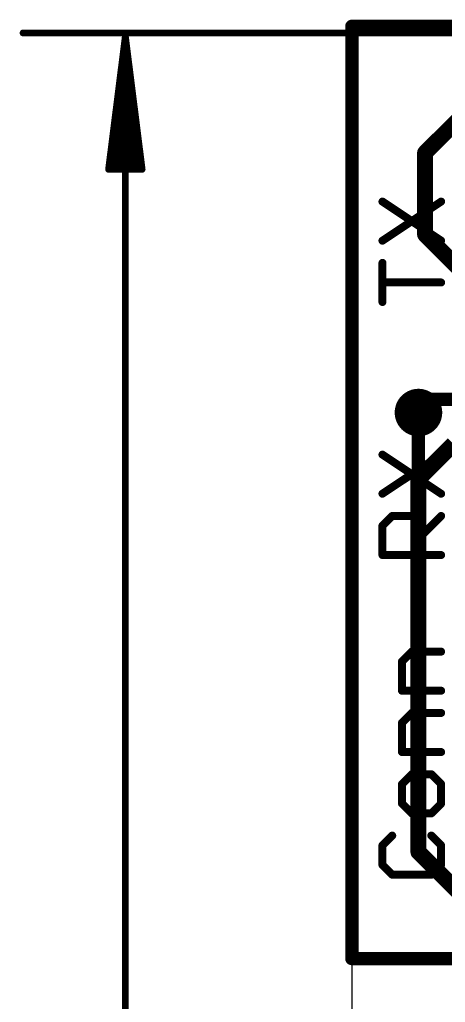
# Model space of a CAD drawing. Extents: x -6.7 to 68.6, y -6.2 to 53.6.
# Drawn here: x -6.33 to 1.78, y 34.85 to 53.59 of the extents above; entities that cross this region are included whole.
import ezdxf

# ---------------------------------------------------------------- set-up
doc = ezdxf.new("R2010")
doc.units = 0
for name, color, linetype in [('1', 12, 'CONTINUOUS'), ('16', 132, 'CONTINUOUS'), ('18', 110, 'CONTINUOUS'), ('20', 53, 'CONTINUOUS'), ('21', 40, 'CONTINUOUS'), ('47', 253, 'CONTINUOUS')]:
    doc.layers.add(name, color=color, linetype=linetype)

# ---------------------------------------------------------------- blocks, each defined once
blk = doc.blocks.new('ROUNDV')
at = {"const_width": 0.5}
blk.add_lwpolyline([(0, -0.25, 1), (0, 0.25, 1), (0, -0.25)], format="xyb", dxfattribs=at)

msp = doc.modelspace()

# ---------------------------------------------------------------- linework, layer by layer
at = {"layer": '1'}
for points, const_width in [([(0, 53.467), (0, 35.687)], 0.254), ([(29.972, 53.467), (0, 53.467)], 0.254), ([(1.397, 51.054), (2.286, 51.943)], 0.3048), ([(1.397, 49.496), (1.397, 51.054)], 0.3048), ([(2.667, 48.226), (1.397, 49.496)], 0.3048), ([(1.27, 46.101), (1.27, 44.831)], 0.254), ([(1.939, 45.5), (1.27, 44.831)], 0.3048), ([(1.27, 44.831), (1.27, 37.719)], 0.3048), ([(1.27, 37.719), (8.147, 30.842)], 0.3048), ([(0, 35.687), (7.874, 35.687)], 0.254)]:
    msp.add_lwpolyline(points, dxfattribs=dict(at, const_width=const_width))
for points, const_width in [([(0.0635, 53.467, 1), (-0.0635, 53.467)], 0.127), ([(0, 53.5305, 1), (0, 53.4035)], 0.127), ([(1.4732, 51.054, 1), (1.3208, 51.054)], 0.1524), ([(1.3431, 51.1079, 1), (1.4509, 51.0001)], 0.1524), ([(1.4509, 49.5499, 1), (1.3431, 49.4421)], 0.1524), ([(1.3208, 49.496, 1), (1.4732, 49.496)], 0.1524), ([(1.3335, 46.101, 1), (1.2065, 46.101)], 0.127), ([(1.3462, 44.831, 1), (1.1938, 44.831)], 0.1524), ([(1.2161, 44.8849, 1), (1.3239, 44.7771)], 0.1524), ([(1.2065, 44.831, 1), (1.3335, 44.831)], 0.127), ([(1.3239, 37.7729, 1), (1.2161, 37.6651)], 0.1524), ([(1.1938, 37.719, 1), (1.3462, 37.719)], 0.1524), ([(0, 35.7505, 1), (0, 35.6235)], 0.127), ([(-0.0635, 35.687, 1), (0.0635, 35.687)], 0.127)]:
    msp.add_lwpolyline(points, format="xyb", dxfattribs=dict(at, const_width=const_width))
at = {"layer": '16', "const_width": 0.254}
for points in [[(1.524, 46.355), (1.27, 46.101)], [(12.573, 46.355), (1.524, 46.355)]]:
    msp.add_lwpolyline(points, dxfattribs=at)
at = {"layer": '16', "const_width": 0.127}
for points in [[(1.524, 46.4185, 1), (1.524, 46.2915)], [(1.5689, 46.3101, 1), (1.4791, 46.3999)], [(1.2251, 46.1459, 1), (1.3149, 46.0561)]]:
    msp.add_lwpolyline(points, format="xyb", dxfattribs=at)
at = {"layer": '20'}
for p, q in [((64.516, 53.34), (0, 53.34)), ((0, 53.34), (0, 0))]:
    msp.add_line(p, q, dxfattribs=at)
at = {"layer": '21', "const_width": 0.1524}
for points in [[(0.5832, 49.3786), (1.7018, 50.1243)], [(0.5832, 50.1243), (1.7018, 49.3786)], [(0.5832, 48.2092), (0.5832, 48.9549)], [(1.7018, 48.5821), (0.5832, 48.5821)], [(0.5832, 44.5526), (1.7018, 45.2983)], [(0.5832, 45.2983), (1.7018, 44.5526)], [(0.5832, 43.9425), (0.7697, 44.1289)], [(0.7697, 44.1289), (1.1425, 44.1289)], [(1.1425, 44.1289), (1.329, 43.9425)], [(1.329, 43.7561), (1.7018, 44.1289)], [(0.5832, 43.3832), (0.5832, 43.9425)], [(1.329, 43.9425), (1.329, 43.3832)], [(1.7018, 43.3832), (0.5832, 43.3832)], [(0.9561, 41.3547), (1.1425, 41.5411)], [(1.1425, 41.5411), (1.7018, 41.5411)], [(0.9561, 40.7954), (0.9561, 41.3547)], [(1.7018, 40.7954), (0.9561, 40.7954)], [(0.9561, 40.1853), (1.1425, 40.3717)], [(1.1425, 40.3717), (1.7018, 40.3717)], [(0.9561, 39.626), (0.9561, 40.1853)], [(1.7018, 39.626), (0.9561, 39.626)], [(1.1425, 39.2023), (0.9561, 39.0159)], [(1.5154, 39.2023), (1.1425, 39.2023)], [(1.7018, 39.0159), (1.5154, 39.2023)], [(0.9561, 39.0159), (0.9561, 38.643)], [(1.7018, 38.643), (1.7018, 39.0159)], [(0.9561, 38.643), (1.1425, 38.4566)], [(1.5154, 38.4566), (1.7018, 38.643)], [(1.1425, 38.4566), (1.5154, 38.4566)], [(0.7697, 38.0329), (0.5832, 37.8465)], [(1.7018, 37.8465), (1.5154, 38.0329)], [(0.5832, 37.8465), (0.5832, 37.4736)], [(1.7018, 37.4736), (1.7018, 37.8465)], [(0.5832, 37.4736), (0.7697, 37.2872)], [(1.5154, 37.2872), (1.7018, 37.4736)], [(0.7697, 37.2872), (1.5154, 37.2872)]]:
    msp.add_lwpolyline(points, dxfattribs=at)
at = {"layer": '21', "const_width": 0.0762}
for points in [[(0.6044, 50.156, 1), (0.5621, 50.0926)], [(1.7229, 50.0926, 1), (1.6807, 50.156)], [(0.5621, 49.4103, 1), (0.6044, 49.3469)], [(1.6807, 49.3469, 1), (1.7229, 49.4103)], [(0.6213, 48.9549, 1), (0.5451, 48.9549)], [(0.5832, 48.6202, 1), (0.5832, 48.544)], [(1.7018, 48.544, 1), (1.7018, 48.6202)], [(0.5451, 48.2092, 1), (0.6213, 48.2092)], [(0.6044, 45.33, 1), (0.5621, 45.2666)], [(1.7229, 45.2666, 1), (1.6807, 45.33)], [(0.5621, 44.5843, 1), (0.6044, 44.5209)], [(1.6807, 44.5209, 1), (1.7229, 44.5843)], [(0.7697, 44.167, 1), (0.7697, 44.0908)], [(0.7966, 44.102, 1), (0.7427, 44.1558)], [(1.1695, 44.1558, 1), (1.1156, 44.102)], [(1.1425, 44.0908, 1), (1.1425, 44.167)], [(1.7287, 44.102, 1), (1.6749, 44.1558)], [(0.6213, 43.9425, 1), (0.5451, 43.9425)], [(0.5563, 43.9694, 1), (0.6102, 43.9155)], [(1.3671, 43.9425, 1), (1.2909, 43.9425)], [(1.302, 43.9155, 1), (1.3559, 43.9694)], [(1.302, 43.783, 1), (1.3559, 43.7291)], [(0.5832, 43.4213, 1), (0.5832, 43.3451)], [(0.5451, 43.3832, 1), (0.6213, 43.3832)], [(1.2909, 43.3832, 1), (1.3671, 43.3832)], [(1.7018, 43.3451, 1), (1.7018, 43.4213)], [(1.1425, 41.5792, 1), (1.1425, 41.503)], [(1.1695, 41.5142, 1), (1.1156, 41.568)], [(1.7018, 41.503, 1), (1.7018, 41.5792)], [(0.9942, 41.3547, 1), (0.918, 41.3547)], [(0.9292, 41.3816, 1), (0.983, 41.3277)], [(0.9561, 40.8335, 1), (0.9561, 40.7573)], [(1.7018, 40.7573, 1), (1.7018, 40.8335)], [(0.918, 40.7954, 1), (0.9942, 40.7954)], [(1.1425, 40.4098, 1), (1.1425, 40.3336)], [(1.1695, 40.3448, 1), (1.1156, 40.3986)], [(1.7018, 40.3336, 1), (1.7018, 40.4098)], [(0.9942, 40.1853, 1), (0.918, 40.1853)], [(0.9292, 40.2122, 1), (0.983, 40.1583)], [(0.9561, 39.6641, 1), (0.9561, 39.5879)], [(0.918, 39.626, 1), (0.9942, 39.626)], [(1.7018, 39.5879, 1), (1.7018, 39.6641)], [(1.1425, 39.2404, 1), (1.1425, 39.1642)], [(1.1695, 39.1754, 1), (1.1156, 39.2292)], [(1.5423, 39.2292, 1), (1.4884, 39.1754)], [(1.5154, 39.1642, 1), (1.5154, 39.2404)], [(0.9942, 39.0159, 1), (0.918, 39.0159)], [(0.9292, 39.0428, 1), (0.983, 38.9889)], [(1.7399, 39.0159, 1), (1.6637, 39.0159)], [(1.6749, 38.9889, 1), (1.7287, 39.0428)], [(0.983, 38.67, 1), (0.9292, 38.6161)], [(0.918, 38.643, 1), (0.9942, 38.643)], [(1.6637, 38.643, 1), (1.7399, 38.643)], [(1.7287, 38.6161, 1), (1.6749, 38.67)], [(1.1425, 38.4947, 1), (1.1425, 38.4185)], [(1.1156, 38.4297, 1), (1.1695, 38.4835)], [(1.4884, 38.4835, 1), (1.5423, 38.4297)], [(1.5154, 38.4185, 1), (1.5154, 38.4947)], [(0.7966, 38.006, 1), (0.7427, 38.0598)], [(1.5423, 38.0598, 1), (1.4884, 38.006)], [(0.6213, 37.8465, 1), (0.5451, 37.8465)], [(0.5563, 37.8734, 1), (0.6102, 37.8195)], [(1.7399, 37.8465, 1), (1.6637, 37.8465)], [(1.6749, 37.8195, 1), (1.7287, 37.8734)], [(0.6102, 37.5006, 1), (0.5563, 37.4467)], [(0.5451, 37.4736, 1), (0.6213, 37.4736)], [(1.6637, 37.4736, 1), (1.7399, 37.4736)], [(1.7287, 37.4467, 1), (1.6749, 37.5006)], [(0.7697, 37.3253, 1), (0.7697, 37.2491)], [(0.7427, 37.2603, 1), (0.7966, 37.3141)], [(1.4884, 37.3141, 1), (1.5423, 37.2603)], [(1.5154, 37.2491, 1), (1.5154, 37.3253)]]:
    msp.add_lwpolyline(points, format="xyb", dxfattribs=at)
at = {"layer": '47', "const_width": 0.13}
for points in [[(22.352, 53.34), (-6.268, 53.34)], [(-4.318, 53.275), (-4.6372, 50.74)], [(-4.318, 53.275), (-4.578, 50.74)], [(-4.318, 53.275), (-4.448, 50.74)], [(-4.318, 0.065), (-4.318, 53.275)], [(-3.9988, 50.74), (-4.318, 53.275)], [(-4.188, 50.74), (-4.318, 53.275)], [(-4.058, 50.74), (-4.318, 53.275)], [(-4.6372, 50.74), (-3.9988, 50.74)]]:
    msp.add_lwpolyline(points, dxfattribs=at)
at = {"layer": '47', "const_width": 0.065}
for points in [[(-6.268, 53.3725, 1), (-6.268, 53.3075)], [(-4.2855, 53.275, 1), (-4.3505, 53.275)], [(-4.2858, 53.2791, 1), (-4.3502, 53.2709)], [(-4.2855, 53.2733, 1), (-4.3505, 53.2767)], [(-4.2855, 53.2767, 1), (-4.3505, 53.2733)], [(-4.2857, 53.2783, 1), (-4.3503, 53.2717)], [(-4.2857, 53.2717, 1), (-4.3503, 53.2783)], [(-4.2858, 53.2709, 1), (-4.3502, 53.2791)], [(-4.6372, 50.7725, 1), (-4.6372, 50.7075)], [(-3.9988, 50.7075, 1), (-3.9988, 50.7725)], [(-4.6695, 50.7441, 1), (-4.605, 50.7359)], [(-4.6103, 50.7433, 1), (-4.5457, 50.7367)], [(-4.4805, 50.7417, 1), (-4.4155, 50.7383)], [(-4.2205, 50.7383, 1), (-4.1555, 50.7417)], [(-4.0903, 50.7367, 1), (-4.0257, 50.7433)], [(-4.031, 50.7359, 1), (-3.9665, 50.7441)]]:
    msp.add_lwpolyline(points, format="xyb", dxfattribs=at)

# ---------------------------------------------------------------- block references
at = {"layer": '18', "xscale": 0.9064, "yscale": 0.9064}
msp.add_blockref('ROUNDV', (1.27, 46.101), dxfattribs=at)
msp.add_blockref('ROUNDV', (1.27, 46.101), dxfattribs=at)

doc.saveas('drawing.dxf')
